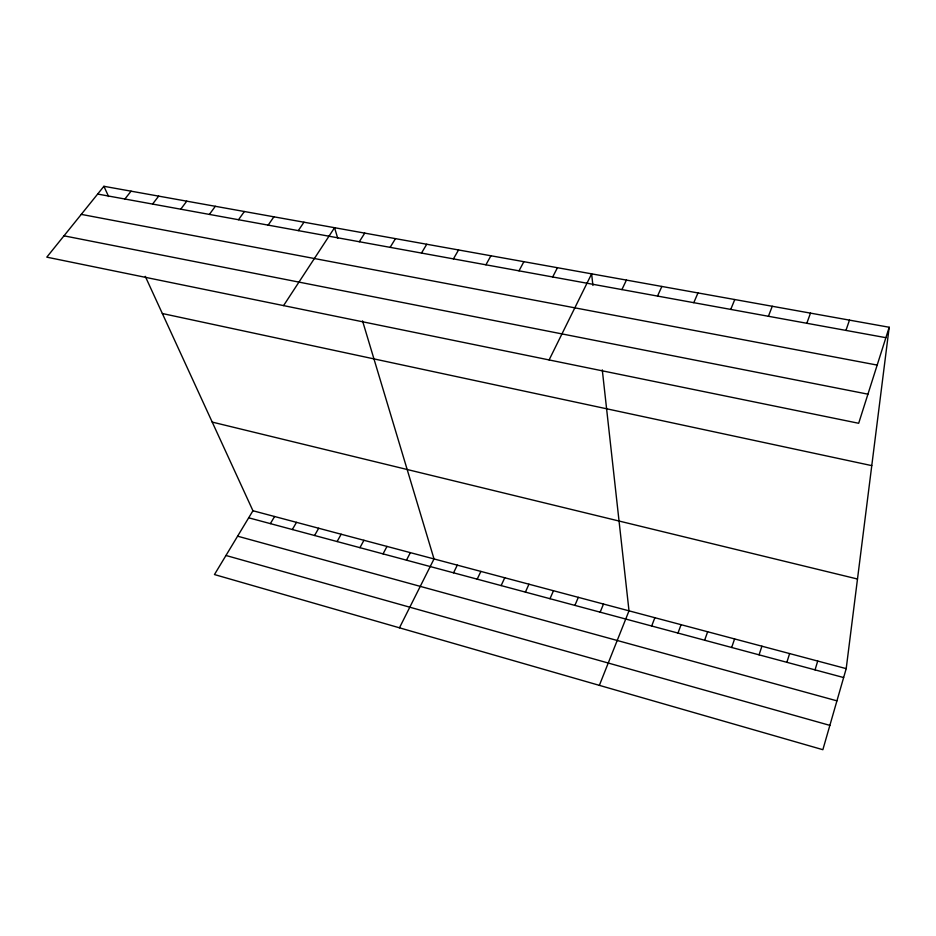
<?xml version="1.0" encoding="UTF-8"?>
<svg xmlns="http://www.w3.org/2000/svg" width="936" height="936" viewBox="0 0 936 936"><rect width="100%" height="100%" fill="white"/><g stroke="black" fill="none" stroke-linecap="round" stroke-linejoin="round"><path stroke-width="1.4" d="M145.267 276.342L252.942 510.752L214.461 574.552L822.861 749.701L846.202 668.632L889.2 327.261L103.908 186.299L46.8 257.154L858.675 423.283L889.2 327.261M815.045 669.872L817.713 661.05M786.86 662.302L789.621 653.574M759.061 654.837L761.916 646.203M845.957 330.408L849.467 320.135M731.659 647.478L734.596 638.937M704.632 640.224L707.651 631.765M806.809 323.271L810.494 313.139M677.98 633.064L681.08 624.686M651.678 626.008L654.872 617.713M768.409 316.274L772.27 306.271M599.356 685.363L629.004 610.834L602.281 369.884M730.747 309.418L734.772 299.543M600.152 612.167L603.498 604.048M574.903 605.393L578.319 597.343M693.787 302.679L697.975 292.933M549.994 598.701L553.48 590.733M657.517 296.068L661.869 286.451M525.4 592.102L528.957 584.204M501.134 585.585L504.761 577.769M621.925 289.587L626.418 280.086M477.196 579.15L480.882 571.416M453.55 572.809L457.306 565.133M549.104 359.939L591.622 273.85L592.909 285.445M399.461 627.81L434.023 558.944L362.536 320.896M406.481 560.173L410.354 552.649M552.685 276.974L557.446 267.708M383.058 553.878L386.989 546.425M519 270.832L523.891 261.682M359.939 547.677L363.928 540.294M337.112 541.546L341.16 534.234M485.913 264.806L490.932 255.774M314.59 535.497L318.685 528.255M453.422 258.886L458.558 249.959M292.348 529.519L296.49 522.346M270.375 523.622L274.587 516.508M421.492 253.059L426.746 244.249M390.125 247.35L395.483 238.633M359.295 241.734L364.759 233.122M283.573 305.604L334.55 227.694L337.732 238.282M298.303 230.619L303.966 222.206M268.152 225.12L273.909 216.813M238.516 219.726L244.366 211.513M209.383 214.414L215.327 206.294M180.742 209.196L186.767 201.17M152.58 204.06L158.687 196.127M124.886 199.017L131.075 191.166M97.648 194.056L885.889 337.685M81.28 214.379L877.172 365.087M63.987 235.825L867.929 394.173M162.349 313.525L871.767 465.625M212.215 422.089L857.493 579.021M252.942 510.752L846.202 668.632M248.695 517.807L843.64 677.547M237.604 536.188L836.924 700.842M225.974 555.481L829.869 725.377M103.908 186.299L108.599 196.513"/></g></svg>
